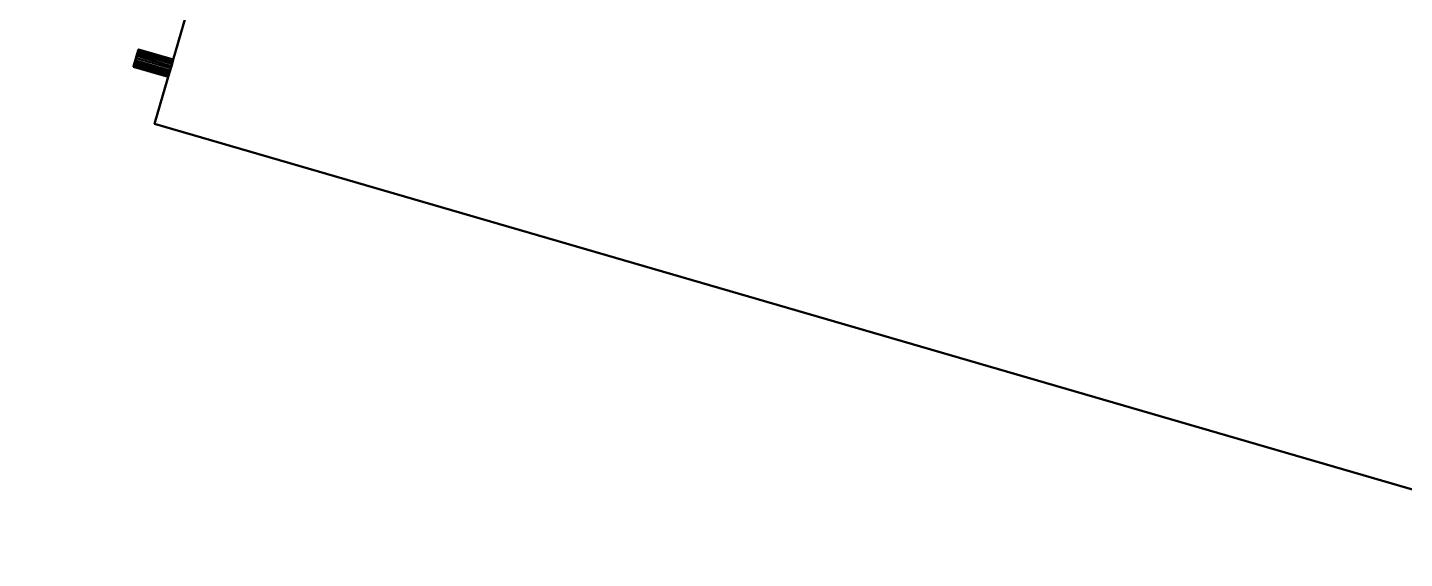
# Model space of a CAD drawing. Header units: inches. Extents: x -1654 to 1344, y -1538 to 36.
# Drawn here: x -260.15 to -222.04, y -478.82 to -464.12 of the extents above; entities that cross this region are included whole.
import ezdxf

# ---------------------------------------------------------------- set-up
doc = ezdxf.new("R2010")
doc.units = ezdxf.units.IN
doc.header["$MEASUREMENT"] = 0
doc.layers.add('M-EQPT', color=2, linetype='Continuous', lineweight=50)
doc.layers.add('M-HVAC-DUCT-SA', color=1, linetype='Continuous', lineweight=50)

# ---------------------------------------------------------------- blocks, each defined once
blk = doc.blocks.new('Heat Pump - Horizontal - Water Source - Back Discharge - Heat Pump 2 Ton Horizontal-895252-_3D_')
at = {"layer": 'M-EQPT'}
mesh = blk.add_polyface(dxfattribs=at)
corners = [(21.551, -11.199, 8.65), (21.551, 11.199, 8.65), (-21.551, 11.199, 8.65), (-21.551, -11.199, 8.65)]
mesh.append_faces([[corners[k] for k in face] for face in [(2, 3, 0, 1)]])
mesh = blk.add_polyface(dxfattribs=at)
corners = [(21.551, -11.199, -8.65), (-21.551, -11.199, -8.65), (-21.551, 11.199, -8.65), (21.551, 11.199, -8.65)]
mesh.append_faces([[corners[k] for k in face] for face in [(2, 3, 0, 1)]])
mesh = blk.add_polyface(dxfattribs=at)
corners = [(-21.551, 11.199, 8.65), (21.551, 11.199, 8.65), (21.551, 11.199, -8.65), (-21.551, 11.199, -8.65)]
mesh.append_faces([[corners[k] for k in face] for face in [(0, 1, 2, 3)]])
mesh = blk.add_polyface(dxfattribs=at)
corners = [(21.551, 11.199, 8.65), (21.551, -11.199, 8.65), (21.551, -11.199, -8.65), (21.551, 11.199, -8.65)]
mesh.append_faces([[corners[k] for k in face] for face in [(0, 1, 2, 3)]])
mesh = blk.add_polyface(dxfattribs=at)
corners = [(21.551, 9.349, 7.35), (21.551, 9.358, 7.414), (21.551, 9.383, 7.475), (21.551, 9.422, 7.526), (21.551, 9.474, 7.566), (21.551, 9.535, 7.591), (21.551, 9.599, 7.6), (21.551, 9.664, 7.591), (21.551, 9.724, 7.566), (21.551, 9.776, 7.526), (21.551, 9.816, 7.475), (21.551, 9.841, 7.414), (21.551, 9.849, 7.35), (21.551, 9.841, 7.285), (21.551, 9.816, 7.225), (21.551, 9.776, 7.173), (21.551, 9.724, 7.133), (21.551, 9.664, 7.108), (21.551, 9.599, 7.1), (21.551, 9.535, 7.108), (21.551, 9.474, 7.133), (21.551, 9.422, 7.173), (21.551, 9.383, 7.225), (21.551, 9.358, 7.285)]
mesh.append_faces([[corners[k] for k in face] for face in [(13, 10, 11, 12), (16, 14, 15), (22, 20, 21), (20, 18, 19)]], dxfattribs={"vtx0": -1})
mesh.append_faces([[corners[k] for k in face] for face in [(3, 13, 20, 22)]], dxfattribs={"vtx0": -1, "vtx1": -1, "vtx2": -1, "vtx3": -1})
mesh.append_faces([[corners[k] for k in face] for face in [(8, 13, 3, 4)]], dxfattribs={"vtx0": -1, "vtx1": -1, "vtx3": -1})
mesh.append_faces([[corners[k] for k in face] for face in [(20, 16, 17, 18)]], dxfattribs={"vtx0": -1, "vtx3": -1})
mesh.append_faces([[corners[k] for k in face] for face in [(4, 5, 8), (23, 0, 3, 22)]], dxfattribs={"vtx1": -1, "vtx2": -1})
mesh.append_faces([[corners[k] for k in face] for face in [(13, 14, 16, 20)]], dxfattribs={"vtx1": -1, "vtx2": -1, "vtx3": -1})
mesh.append_faces([[corners[k] for k in face] for face in [(1, 2, 3, 0)]], dxfattribs={"vtx2": -1})
mesh.append_faces([[corners[k] for k in face] for face in [(8, 9, 10, 13)]], dxfattribs={"vtx2": -1, "vtx3": -1})
mesh.append_faces([[corners[k] for k in face] for face in [(5, 6, 7, 8)]], dxfattribs={"vtx3": -1})
mesh = blk.add_polyface(dxfattribs=at)
corners = [(22.551, 9.849, 7.35), (22.551, 9.841, 7.285), (22.551, 9.816, 7.225), (22.551, 9.776, 7.173), (22.551, 9.724, 7.133), (22.551, 9.664, 7.108), (22.551, 9.599, 7.1), (22.551, 9.535, 7.108), (22.551, 9.474, 7.133), (22.551, 9.422, 7.173), (22.551, 9.383, 7.225), (22.551, 9.358, 7.285), (22.551, 9.349, 7.35), (21.551, 9.349, 7.35), (21.551, 9.358, 7.285), (21.551, 9.383, 7.225), (21.551, 9.422, 7.173), (21.551, 9.474, 7.133), (21.551, 9.535, 7.108), (21.551, 9.599, 7.1), (21.551, 9.664, 7.108), (21.551, 9.724, 7.133), (21.551, 9.776, 7.173), (21.551, 9.816, 7.225), (21.551, 9.841, 7.285), (21.551, 9.849, 7.35)]
mesh.append_faces([[corners[k] for k in face] for face in [(13, 14, 11, 12), (0, 1, 24, 25)]], dxfattribs={"vtx1": -1})
mesh.append_faces([[corners[k] for k in face] for face in [(14, 15, 10, 11), (16, 17, 8, 9), (15, 16, 9, 10), (17, 18, 7, 8), (6, 7, 18, 19), (19, 20, 5, 6), (20, 21, 4, 5), (22, 23, 2, 3), (21, 22, 3, 4), (23, 24, 1, 2)]], dxfattribs={"vtx1": -1, "vtx3": -1})
mesh = blk.add_polyface(dxfattribs=at)
corners = [(22.551, 9.349, 7.35), (22.551, 9.358, 7.414), (22.551, 9.383, 7.475), (22.551, 9.422, 7.526), (22.551, 9.474, 7.566), (22.551, 9.535, 7.591), (22.551, 9.599, 7.6), (22.551, 9.664, 7.591), (22.551, 9.724, 7.566), (22.551, 9.776, 7.526), (22.551, 9.816, 7.475), (22.551, 9.841, 7.414), (22.551, 9.849, 7.35), (21.551, 9.849, 7.35), (21.551, 9.841, 7.414), (21.551, 9.816, 7.475), (21.551, 9.776, 7.526), (21.551, 9.724, 7.566), (21.551, 9.664, 7.591), (21.551, 9.599, 7.6), (21.551, 9.535, 7.591), (21.551, 9.474, 7.566), (21.551, 9.422, 7.526), (21.551, 9.383, 7.475), (21.551, 9.358, 7.414), (21.551, 9.349, 7.35)]
mesh.append_faces([[corners[k] for k in face] for face in [(13, 14, 11, 12), (0, 1, 24, 25)]], dxfattribs={"vtx1": -1})
mesh.append_faces([[corners[k] for k in face] for face in [(14, 15, 10, 11), (16, 17, 8, 9), (15, 16, 9, 10), (17, 18, 7, 8), (6, 7, 18, 19), (19, 20, 5, 6), (20, 21, 4, 5), (22, 23, 2, 3), (21, 22, 3, 4), (23, 24, 1, 2)]], dxfattribs={"vtx1": -1, "vtx3": -1})
mesh = blk.add_polyface(dxfattribs=at)
corners = [(21.551, 9.349, 5.35), (21.551, 9.358, 5.414), (21.551, 9.383, 5.475), (21.551, 9.422, 5.526), (21.551, 9.474, 5.566), (21.551, 9.535, 5.591), (21.551, 9.599, 5.6), (21.551, 9.664, 5.591), (21.551, 9.724, 5.566), (21.551, 9.776, 5.526), (21.551, 9.816, 5.475), (21.551, 9.841, 5.414), (21.551, 9.849, 5.35), (21.551, 9.841, 5.285), (21.551, 9.816, 5.225), (21.551, 9.776, 5.173), (21.551, 9.724, 5.133), (21.551, 9.664, 5.108), (21.551, 9.599, 5.1), (21.551, 9.535, 5.108), (21.551, 9.474, 5.133), (21.551, 9.422, 5.173), (21.551, 9.383, 5.225), (21.551, 9.358, 5.285)]
mesh.append_faces([[corners[k] for k in face] for face in [(6, 3, 4, 5), (16, 14, 15), (13, 11, 12)]], dxfattribs={"vtx0": -1})
mesh.append_faces([[corners[k] for k in face] for face in [(22, 18, 21)]], dxfattribs={"vtx0": -1, "vtx1": -1})
mesh.append_faces([[corners[k] for k in face] for face in [(22, 7, 13, 18)]], dxfattribs={"vtx0": -1, "vtx1": -1, "vtx2": -1, "vtx3": -1})
mesh.append_faces([[corners[k] for k in face] for face in [(13, 7, 10, 11)]], dxfattribs={"vtx0": -1, "vtx1": -1, "vtx3": -1})
mesh.append_faces([[corners[k] for k in face] for face in [(3, 6, 7, 22)]], dxfattribs={"vtx0": -1, "vtx2": -1, "vtx3": -1})
mesh.append_faces([[corners[k] for k in face] for face in [(17, 18, 16)]], dxfattribs={"vtx1": -1})
mesh.append_faces([[corners[k] for k in face] for face in [(13, 14, 16, 18)]], dxfattribs={"vtx1": -1, "vtx2": -1, "vtx3": -1})
mesh.append_faces([[corners[k] for k in face] for face in [(23, 0, 1, 22), (19, 20, 21, 18)]], dxfattribs={"vtx2": -1})
mesh.append_faces([[corners[k] for k in face] for face in [(1, 2, 3, 22)]], dxfattribs={"vtx2": -1, "vtx3": -1})
mesh.append_faces([[corners[k] for k in face] for face in [(7, 8, 9, 10)]], dxfattribs={"vtx3": -1})
mesh = blk.add_polyface(dxfattribs=at)
corners = [(22.551, 9.849, 5.35), (22.551, 9.841, 5.285), (22.551, 9.816, 5.225), (22.551, 9.776, 5.173), (22.551, 9.724, 5.133), (22.551, 9.664, 5.108), (22.551, 9.599, 5.1), (22.551, 9.535, 5.108), (22.551, 9.474, 5.133), (22.551, 9.422, 5.173), (22.551, 9.383, 5.225), (22.551, 9.358, 5.285), (22.551, 9.349, 5.35), (21.551, 9.349, 5.35), (21.551, 9.358, 5.285), (21.551, 9.383, 5.225), (21.551, 9.422, 5.173), (21.551, 9.474, 5.133), (21.551, 9.535, 5.108), (21.551, 9.599, 5.1), (21.551, 9.664, 5.108), (21.551, 9.724, 5.133), (21.551, 9.776, 5.173), (21.551, 9.816, 5.225), (21.551, 9.841, 5.285), (21.551, 9.849, 5.35)]
mesh.append_faces([[corners[k] for k in face] for face in [(13, 14, 11, 12), (0, 1, 24, 25)]], dxfattribs={"vtx1": -1})
mesh.append_faces([[corners[k] for k in face] for face in [(14, 15, 10, 11), (16, 17, 8, 9), (15, 16, 9, 10), (17, 18, 7, 8), (6, 7, 18, 19), (19, 20, 5, 6), (20, 21, 4, 5), (22, 23, 2, 3), (21, 22, 3, 4), (23, 24, 1, 2)]], dxfattribs={"vtx1": -1, "vtx3": -1})
mesh = blk.add_polyface(dxfattribs=at)
corners = [(22.551, 9.349, 5.35), (22.551, 9.358, 5.414), (22.551, 9.383, 5.475), (22.551, 9.422, 5.526), (22.551, 9.474, 5.566), (22.551, 9.535, 5.591), (22.551, 9.599, 5.6), (22.551, 9.664, 5.591), (22.551, 9.724, 5.566), (22.551, 9.776, 5.526), (22.551, 9.816, 5.475), (22.551, 9.841, 5.414), (22.551, 9.849, 5.35), (21.551, 9.849, 5.35), (21.551, 9.841, 5.414), (21.551, 9.816, 5.475), (21.551, 9.776, 5.526), (21.551, 9.724, 5.566), (21.551, 9.664, 5.591), (21.551, 9.599, 5.6), (21.551, 9.535, 5.591), (21.551, 9.474, 5.566), (21.551, 9.422, 5.526), (21.551, 9.383, 5.475), (21.551, 9.358, 5.414), (21.551, 9.349, 5.35)]
mesh.append_faces([[corners[k] for k in face] for face in [(13, 14, 11, 12), (0, 1, 24, 25)]], dxfattribs={"vtx1": -1})
mesh.append_faces([[corners[k] for k in face] for face in [(14, 15, 10, 11), (16, 17, 8, 9), (15, 16, 9, 10), (17, 18, 7, 8), (6, 7, 18, 19), (19, 20, 5, 6), (20, 21, 4, 5), (22, 23, 2, 3), (21, 22, 3, 4), (23, 24, 1, 2)]], dxfattribs={"vtx1": -1, "vtx3": -1})
mesh = blk.add_polyface(dxfattribs=at)
corners = [(21.551, 9.349, 1.35), (21.551, 9.358, 1.414), (21.551, 9.383, 1.475), (21.551, 9.422, 1.526), (21.551, 9.474, 1.566), (21.551, 9.535, 1.591), (21.551, 9.599, 1.6), (21.551, 9.664, 1.591), (21.551, 9.724, 1.566), (21.551, 9.776, 1.526), (21.551, 9.816, 1.475), (21.551, 9.841, 1.414), (21.551, 9.849, 1.35), (21.551, 9.841, 1.285), (21.551, 9.816, 1.225), (21.551, 9.776, 1.173), (21.551, 9.724, 1.133), (21.551, 9.664, 1.108), (21.551, 9.599, 1.1), (21.551, 9.535, 1.108), (21.551, 9.474, 1.133), (21.551, 9.422, 1.173), (21.551, 9.383, 1.225), (21.551, 9.358, 1.285)]
mesh.append_faces([[corners[k] for k in face] for face in [(16, 14, 15), (13, 11, 12)]], dxfattribs={"vtx0": -1})
mesh.append_faces([[corners[k] for k in face] for face in [(22, 16, 19)]], dxfattribs={"vtx0": -1, "vtx1": -1, "vtx2": -1})
mesh.append_faces([[corners[k] for k in face] for face in [(13, 7, 10, 11), (3, 13, 22, 23)]], dxfattribs={"vtx0": -1, "vtx1": -1, "vtx3": -1})
mesh.append_faces([[corners[k] for k in face] for face in [(0, 1, 23)]], dxfattribs={"vtx1": -1})
mesh.append_faces([[corners[k] for k in face] for face in [(13, 14, 16, 22)]], dxfattribs={"vtx1": -1, "vtx2": -1, "vtx3": -1})
mesh.append_faces([[corners[k] for k in face] for face in [(20, 21, 22, 19)]], dxfattribs={"vtx2": -1})
mesh.append_faces([[corners[k] for k in face] for face in [(5, 6, 7, 13), (3, 4, 5, 13), (1, 2, 3, 23)]], dxfattribs={"vtx2": -1, "vtx3": -1})
mesh.append_faces([[corners[k] for k in face] for face in [(7, 8, 9, 10), (16, 17, 18, 19)]], dxfattribs={"vtx3": -1})
mesh = blk.add_polyface(dxfattribs=at)
corners = [(22.551, 9.849, 1.35), (22.551, 9.841, 1.285), (22.551, 9.816, 1.225), (22.551, 9.776, 1.173), (22.551, 9.724, 1.133), (22.551, 9.664, 1.108), (22.551, 9.599, 1.1), (22.551, 9.535, 1.108), (22.551, 9.474, 1.133), (22.551, 9.422, 1.173), (22.551, 9.383, 1.225), (22.551, 9.358, 1.285), (22.551, 9.349, 1.35), (21.551, 9.349, 1.35), (21.551, 9.358, 1.285), (21.551, 9.383, 1.225), (21.551, 9.422, 1.173), (21.551, 9.474, 1.133), (21.551, 9.535, 1.108), (21.551, 9.599, 1.1), (21.551, 9.664, 1.108), (21.551, 9.724, 1.133), (21.551, 9.776, 1.173), (21.551, 9.816, 1.225), (21.551, 9.841, 1.285), (21.551, 9.849, 1.35)]
mesh.append_faces([[corners[k] for k in face] for face in [(13, 14, 11, 12), (0, 1, 24, 25)]], dxfattribs={"vtx1": -1})
mesh.append_faces([[corners[k] for k in face] for face in [(14, 15, 10, 11), (16, 17, 8, 9), (15, 16, 9, 10), (17, 18, 7, 8), (6, 7, 18, 19), (19, 20, 5, 6), (20, 21, 4, 5), (22, 23, 2, 3), (21, 22, 3, 4), (23, 24, 1, 2)]], dxfattribs={"vtx1": -1, "vtx3": -1})
mesh = blk.add_polyface(dxfattribs=at)
corners = [(22.551, 9.349, 1.35), (22.551, 9.358, 1.414), (22.551, 9.383, 1.475), (22.551, 9.422, 1.526), (22.551, 9.474, 1.566), (22.551, 9.535, 1.591), (22.551, 9.599, 1.6), (22.551, 9.664, 1.591), (22.551, 9.724, 1.566), (22.551, 9.776, 1.526), (22.551, 9.816, 1.475), (22.551, 9.841, 1.414), (22.551, 9.849, 1.35), (21.551, 9.849, 1.35), (21.551, 9.841, 1.414), (21.551, 9.816, 1.475), (21.551, 9.776, 1.526), (21.551, 9.724, 1.566), (21.551, 9.664, 1.591), (21.551, 9.599, 1.6), (21.551, 9.535, 1.591), (21.551, 9.474, 1.566), (21.551, 9.422, 1.526), (21.551, 9.383, 1.475), (21.551, 9.358, 1.414), (21.551, 9.349, 1.35)]
mesh.append_faces([[corners[k] for k in face] for face in [(13, 14, 11, 12), (0, 1, 24, 25)]], dxfattribs={"vtx1": -1})
mesh.append_faces([[corners[k] for k in face] for face in [(14, 15, 10, 11), (16, 17, 8, 9), (15, 16, 9, 10), (17, 18, 7, 8), (6, 7, 18, 19), (19, 20, 5, 6), (20, 21, 4, 5), (22, 23, 2, 3), (21, 22, 3, 4), (23, 24, 1, 2)]], dxfattribs={"vtx1": -1, "vtx3": -1})
mesh = blk.add_polyface(dxfattribs=at)
corners = [(21.551, 9.349, -4.95), (21.551, 9.358, -4.886), (21.551, 9.383, -4.825), (21.551, 9.422, -4.774), (21.551, 9.474, -4.734), (21.551, 9.535, -4.709), (21.551, 9.599, -4.7), (21.551, 9.664, -4.709), (21.551, 9.724, -4.734), (21.551, 9.776, -4.774), (21.551, 9.816, -4.825), (21.551, 9.841, -4.886), (21.551, 9.849, -4.95), (21.551, 9.841, -5.015), (21.551, 9.816, -5.075), (21.551, 9.776, -5.127), (21.551, 9.724, -5.167), (21.551, 9.664, -5.192), (21.551, 9.599, -5.2), (21.551, 9.535, -5.192), (21.551, 9.474, -5.167), (21.551, 9.422, -5.127), (21.551, 9.383, -5.075), (21.551, 9.358, -5.015)]
mesh.append_faces([[corners[k] for k in face] for face in [(6, 3, 4, 5), (16, 14, 15), (13, 11, 12)]], dxfattribs={"vtx0": -1})
mesh.append_faces([[corners[k] for k in face] for face in [(22, 18, 21)]], dxfattribs={"vtx0": -1, "vtx1": -1})
mesh.append_faces([[corners[k] for k in face] for face in [(22, 7, 13, 18)]], dxfattribs={"vtx0": -1, "vtx1": -1, "vtx2": -1, "vtx3": -1})
mesh.append_faces([[corners[k] for k in face] for face in [(13, 7, 10, 11)]], dxfattribs={"vtx0": -1, "vtx1": -1, "vtx3": -1})
mesh.append_faces([[corners[k] for k in face] for face in [(3, 6, 7, 22)]], dxfattribs={"vtx0": -1, "vtx2": -1, "vtx3": -1})
mesh.append_faces([[corners[k] for k in face] for face in [(17, 18, 16)]], dxfattribs={"vtx1": -1})
mesh.append_faces([[corners[k] for k in face] for face in [(13, 14, 16, 18)]], dxfattribs={"vtx1": -1, "vtx2": -1, "vtx3": -1})
mesh.append_faces([[corners[k] for k in face] for face in [(23, 0, 1, 22), (19, 20, 21, 18)]], dxfattribs={"vtx2": -1})
mesh.append_faces([[corners[k] for k in face] for face in [(1, 2, 3, 22)]], dxfattribs={"vtx2": -1, "vtx3": -1})
mesh.append_faces([[corners[k] for k in face] for face in [(7, 8, 9, 10)]], dxfattribs={"vtx3": -1})
mesh = blk.add_polyface(dxfattribs=at)
corners = [(22.551, 9.849, -4.95), (22.551, 9.841, -5.015), (22.551, 9.816, -5.075), (22.551, 9.776, -5.127), (22.551, 9.724, -5.167), (22.551, 9.664, -5.192), (22.551, 9.599, -5.2), (22.551, 9.535, -5.192), (22.551, 9.474, -5.167), (22.551, 9.422, -5.127), (22.551, 9.383, -5.075), (22.551, 9.358, -5.015), (22.551, 9.349, -4.95), (21.551, 9.349, -4.95), (21.551, 9.358, -5.015), (21.551, 9.383, -5.075), (21.551, 9.422, -5.127), (21.551, 9.474, -5.167), (21.551, 9.535, -5.192), (21.551, 9.599, -5.2), (21.551, 9.664, -5.192), (21.551, 9.724, -5.167), (21.551, 9.776, -5.127), (21.551, 9.816, -5.075), (21.551, 9.841, -5.015), (21.551, 9.849, -4.95)]
mesh.append_faces([[corners[k] for k in face] for face in [(13, 14, 11, 12), (0, 1, 24, 25)]], dxfattribs={"vtx1": -1})
mesh.append_faces([[corners[k] for k in face] for face in [(14, 15, 10, 11), (16, 17, 8, 9), (15, 16, 9, 10), (17, 18, 7, 8), (6, 7, 18, 19), (19, 20, 5, 6), (20, 21, 4, 5), (22, 23, 2, 3), (21, 22, 3, 4), (23, 24, 1, 2)]], dxfattribs={"vtx1": -1, "vtx3": -1})
mesh = blk.add_polyface(dxfattribs=at)
corners = [(22.551, 9.349, -4.95), (22.551, 9.358, -4.886), (22.551, 9.383, -4.825), (22.551, 9.422, -4.774), (22.551, 9.474, -4.734), (22.551, 9.535, -4.709), (22.551, 9.599, -4.7), (22.551, 9.664, -4.709), (22.551, 9.724, -4.734), (22.551, 9.776, -4.774), (22.551, 9.816, -4.825), (22.551, 9.841, -4.886), (22.551, 9.849, -4.95), (21.551, 9.849, -4.95), (21.551, 9.841, -4.886), (21.551, 9.816, -4.825), (21.551, 9.776, -4.774), (21.551, 9.724, -4.734), (21.551, 9.664, -4.709), (21.551, 9.599, -4.7), (21.551, 9.535, -4.709), (21.551, 9.474, -4.734), (21.551, 9.422, -4.774), (21.551, 9.383, -4.825), (21.551, 9.358, -4.886), (21.551, 9.349, -4.95)]
mesh.append_faces([[corners[k] for k in face] for face in [(13, 14, 11, 12), (0, 1, 24, 25)]], dxfattribs={"vtx1": -1})
mesh.append_faces([[corners[k] for k in face] for face in [(14, 15, 10, 11), (16, 17, 8, 9), (15, 16, 9, 10), (17, 18, 7, 8), (6, 7, 18, 19), (19, 20, 5, 6), (20, 21, 4, 5), (22, 23, 2, 3), (21, 22, 3, 4), (23, 24, 1, 2)]], dxfattribs={"vtx1": -1, "vtx3": -1})
mesh = blk.add_polyface(dxfattribs=at)
corners = [(22.551, 9.349, 7.35), (22.551, 9.358, 7.285), (22.551, 9.383, 7.225), (22.551, 9.422, 7.173), (22.551, 9.474, 7.133), (22.551, 9.535, 7.108), (22.551, 9.599, 7.1), (22.551, 9.664, 7.108), (22.551, 9.724, 7.133), (22.551, 9.776, 7.173), (22.551, 9.816, 7.225), (22.551, 9.841, 7.285), (22.551, 9.849, 7.35), (22.551, 9.841, 7.414), (22.551, 9.816, 7.475), (22.551, 9.776, 7.526), (22.551, 9.724, 7.566), (22.551, 9.664, 7.591), (22.551, 9.599, 7.6), (22.551, 9.535, 7.591), (22.551, 9.474, 7.566), (22.551, 9.422, 7.526), (22.551, 9.383, 7.475), (22.551, 9.358, 7.414)]
mesh.append_faces([[corners[k] for k in face] for face in [(16, 11, 14, 15)]], dxfattribs={"vtx0": -1, "vtx1": -1})
mesh.append_faces([[corners[k] for k in face] for face in [(21, 4, 11, 16)]], dxfattribs={"vtx0": -1, "vtx1": -1, "vtx2": -1, "vtx3": -1})
mesh.append_faces([[corners[k] for k in face] for face in [(4, 7, 8, 11)]], dxfattribs={"vtx0": -1, "vtx2": -1, "vtx3": -1})
mesh.append_faces([[corners[k] for k in face] for face in [(1, 2, 21, 0)]], dxfattribs={"vtx1": -1, "vtx2": -1})
mesh.append_faces([[corners[k] for k in face] for face in [(16, 17, 20, 21)]], dxfattribs={"vtx1": -1, "vtx3": -1})
mesh.append_faces([[corners[k] for k in face] for face in [(2, 3, 4, 21)]], dxfattribs={"vtx2": -1, "vtx3": -1})
mesh.append_faces([[corners[k] for k in face] for face in [(8, 9, 10, 11), (4, 5, 6, 7), (11, 12, 13, 14), (17, 18, 19, 20), (21, 22, 23, 0)]], dxfattribs={"vtx3": -1})
mesh = blk.add_polyface(dxfattribs=at)
corners = [(22.551, 9.349, 5.35), (22.551, 9.358, 5.285), (22.551, 9.383, 5.225), (22.551, 9.422, 5.173), (22.551, 9.474, 5.133), (22.551, 9.535, 5.108), (22.551, 9.599, 5.1), (22.551, 9.664, 5.108), (22.551, 9.724, 5.133), (22.551, 9.776, 5.173), (22.551, 9.816, 5.225), (22.551, 9.841, 5.285), (22.551, 9.849, 5.35), (22.551, 9.841, 5.414), (22.551, 9.816, 5.475), (22.551, 9.776, 5.526), (22.551, 9.724, 5.566), (22.551, 9.664, 5.591), (22.551, 9.599, 5.6), (22.551, 9.535, 5.591), (22.551, 9.474, 5.566), (22.551, 9.422, 5.526), (22.551, 9.383, 5.475), (22.551, 9.358, 5.414)]
mesh.append_faces([[corners[k] for k in face] for face in [(17, 14, 15, 16), (23, 21, 22)]], dxfattribs={"vtx0": -1})
mesh.append_faces([[corners[k] for k in face] for face in [(17, 2, 11, 14)]], dxfattribs={"vtx0": -1, "vtx1": -1, "vtx2": -1, "vtx3": -1})
mesh.append_faces([[corners[k] for k in face] for face in [(21, 17, 18, 20)]], dxfattribs={"vtx0": -1, "vtx2": -1})
mesh.append_faces([[corners[k] for k in face] for face in [(21, 1, 2, 17)]], dxfattribs={"vtx0": -1, "vtx2": -1, "vtx3": -1})
mesh.append_faces([[corners[k] for k in face] for face in [(2, 3, 6, 11)]], dxfattribs={"vtx1": -1, "vtx2": -1, "vtx3": -1})
mesh.append_faces([[corners[k] for k in face] for face in [(18, 19, 20)]], dxfattribs={"vtx2": -1})
mesh.append_faces([[corners[k] for k in face] for face in [(6, 7, 8, 11), (23, 0, 1, 21)]], dxfattribs={"vtx2": -1, "vtx3": -1})
mesh.append_faces([[corners[k] for k in face] for face in [(8, 9, 10, 11), (3, 4, 5, 6), (11, 12, 13, 14)]], dxfattribs={"vtx3": -1})
mesh = blk.add_polyface(dxfattribs=at)
corners = [(22.551, 9.349, 1.35), (22.551, 9.358, 1.285), (22.551, 9.383, 1.225), (22.551, 9.422, 1.173), (22.551, 9.474, 1.133), (22.551, 9.535, 1.108), (22.551, 9.599, 1.1), (22.551, 9.664, 1.108), (22.551, 9.724, 1.133), (22.551, 9.776, 1.173), (22.551, 9.816, 1.225), (22.551, 9.841, 1.285), (22.551, 9.849, 1.35), (22.551, 9.841, 1.414), (22.551, 9.816, 1.475), (22.551, 9.776, 1.526), (22.551, 9.724, 1.566), (22.551, 9.664, 1.591), (22.551, 9.599, 1.6), (22.551, 9.535, 1.591), (22.551, 9.474, 1.566), (22.551, 9.422, 1.526), (22.551, 9.383, 1.475), (22.551, 9.358, 1.414)]
mesh.append_faces([[corners[k] for k in face] for face in [(10, 8, 9), (17, 15, 16), (23, 21, 22)]], dxfattribs={"vtx0": -1})
mesh.append_faces([[corners[k] for k in face] for face in [(19, 11, 17, 18)]], dxfattribs={"vtx0": -1, "vtx1": -1})
mesh.append_faces([[corners[k] for k in face] for face in [(11, 2, 8, 10), (2, 11, 21, 1), (8, 2, 5)]], dxfattribs={"vtx0": -1, "vtx1": -1, "vtx2": -1})
mesh.append_faces([[corners[k] for k in face] for face in [(17, 11, 14, 15)]], dxfattribs={"vtx0": -1, "vtx1": -1, "vtx3": -1})
mesh.append_faces([[corners[k] for k in face] for face in [(4, 5, 2, 3)]], dxfattribs={"vtx1": -1})
mesh.append_faces([[corners[k] for k in face] for face in [(6, 7, 8, 5)]], dxfattribs={"vtx2": -1})
mesh.append_faces([[corners[k] for k in face] for face in [(23, 0, 1, 21), (19, 20, 21, 11)]], dxfattribs={"vtx2": -1, "vtx3": -1})
mesh.append_faces([[corners[k] for k in face] for face in [(11, 12, 13, 14)]], dxfattribs={"vtx3": -1})
mesh = blk.add_polyface(dxfattribs=at)
corners = [(22.551, 9.349, -4.95), (22.551, 9.358, -5.015), (22.551, 9.383, -5.075), (22.551, 9.422, -5.127), (22.551, 9.474, -5.167), (22.551, 9.535, -5.192), (22.551, 9.599, -5.2), (22.551, 9.664, -5.192), (22.551, 9.724, -5.167), (22.551, 9.776, -5.127), (22.551, 9.816, -5.075), (22.551, 9.841, -5.015), (22.551, 9.849, -4.95), (22.551, 9.841, -4.886), (22.551, 9.816, -4.825), (22.551, 9.776, -4.774), (22.551, 9.724, -4.734), (22.551, 9.664, -4.709), (22.551, 9.599, -4.7), (22.551, 9.535, -4.709), (22.551, 9.474, -4.734), (22.551, 9.422, -4.774), (22.551, 9.383, -4.825), (22.551, 9.358, -4.886)]
mesh.append_faces([[corners[k] for k in face] for face in [(17, 14, 15, 16), (23, 21, 22)]], dxfattribs={"vtx0": -1})
mesh.append_faces([[corners[k] for k in face] for face in [(17, 2, 11, 14)]], dxfattribs={"vtx0": -1, "vtx1": -1, "vtx2": -1, "vtx3": -1})
mesh.append_faces([[corners[k] for k in face] for face in [(21, 17, 18, 20)]], dxfattribs={"vtx0": -1, "vtx2": -1})
mesh.append_faces([[corners[k] for k in face] for face in [(21, 1, 2, 17)]], dxfattribs={"vtx0": -1, "vtx2": -1, "vtx3": -1})
mesh.append_faces([[corners[k] for k in face] for face in [(2, 3, 6, 11)]], dxfattribs={"vtx1": -1, "vtx2": -1, "vtx3": -1})
mesh.append_faces([[corners[k] for k in face] for face in [(18, 19, 20)]], dxfattribs={"vtx2": -1})
mesh.append_faces([[corners[k] for k in face] for face in [(6, 7, 8, 11), (23, 0, 1, 21)]], dxfattribs={"vtx2": -1, "vtx3": -1})
mesh.append_faces([[corners[k] for k in face] for face in [(8, 9, 10, 11), (3, 4, 5, 6), (11, 12, 13, 14)]], dxfattribs={"vtx3": -1})

msp = doc.modelspace()

# ---------------------------------------------------------------- block references
at = {"layer": 'M-EQPT', "rotation": 163.7901312840828}
msp.add_blockref('Heat Pump - Horizontal - Water Source - Back Discharge - Heat Pump 2 Ton Horizontal-895252-_3D_', (-232.808, -462.047, 1327), dxfattribs=at)

# ---------------------------------------------------------------- meshes
at = {"layer": 'M-HVAC-DUCT-SA', "color": 8}
mesh = msp.add_polyface(dxfattribs=at)
corners = [(215.444, -471.407, 1332), (215.5, -471.215, 1333.78), (215.666, -470.647, 1335.471), (215.932, -469.731, 1336.988), (216.285, -468.515, 1338.255), (216.709, -467.059, 1339.208), (217.181, -465.435, 1339.799), (217.678, -463.725, 1340), (-801.034, -167.572, 1340), (-801.53, -169.282, 1339.799), (-802.002, -170.905, 1339.208), (-802.426, -172.362, 1338.255), (-802.78, -173.578, 1336.988), (-803.046, -174.493, 1335.471), (-803.211, -175.062, 1333.78), (-803.267, -175.254, 1332)]
mesh.append_faces([[corners[k] for k in face] for face in [(8, 9, 6, 7)]], dxfattribs={"vtx1": -1, "color": 8})
mesh.append_faces([[corners[k] for k in face] for face in [(9, 10, 5, 6), (10, 11, 4, 5), (3, 4, 11, 12), (12, 13, 2, 3), (13, 14, 1, 2)]], dxfattribs={"vtx1": -1, "vtx3": -1, "color": 8})
mesh.append_faces([[corners[k] for k in face] for face in [(14, 15, 0, 1)]], dxfattribs={"vtx3": -1, "color": 8})
mesh = msp.add_polyface(dxfattribs=at)
corners = [(217.678, -463.725, 1324), (217.181, -465.435, 1324.201), (216.709, -467.059, 1324.792), (216.285, -468.515, 1325.745), (215.932, -469.731, 1327.012), (215.666, -470.647, 1328.529), (215.5, -471.215, 1330.22), (215.444, -471.407, 1332), (-803.267, -175.254, 1332), (-803.211, -175.062, 1330.22), (-803.046, -174.493, 1328.529), (-802.78, -173.578, 1327.012), (-802.426, -172.362, 1325.745), (-802.002, -170.905, 1324.792), (-801.53, -169.282, 1324.201), (-801.034, -167.572, 1324)]
mesh.append_faces([[corners[k] for k in face] for face in [(8, 9, 6, 7)]], dxfattribs={"vtx1": -1, "color": 8})
mesh.append_faces([[corners[k] for k in face] for face in [(9, 10, 5, 6), (10, 11, 4, 5), (3, 4, 11, 12), (12, 13, 2, 3), (13, 14, 1, 2)]], dxfattribs={"vtx1": -1, "vtx3": -1, "color": 8})
mesh.append_faces([[corners[k] for k in face] for face in [(14, 15, 0, 1)]], dxfattribs={"vtx3": -1, "color": 8})
mesh = msp.add_polyface(dxfattribs=at)
corners = [(141.601, -469.166, 1326), (141.668, -468.937, 1327.812), (141.863, -468.265, 1329.5), (142.174, -467.197, 1330.95), (142.578, -465.805, 1332.062), (143.05, -464.184, 1332.761), (143.555, -462.444, 1333), (-239.583, -351.06, 1333), (-240.089, -352.8, 1332.761), (-240.56, -354.421, 1332.062), (-240.965, -355.813, 1330.95), (-241.275, -356.882, 1329.5), (-241.47, -357.553, 1327.812), (-241.537, -357.782, 1326)]
mesh.append_faces([[corners[k] for k in face] for face in [(7, 8, 5, 6)]], dxfattribs={"vtx1": -1, "color": 8})
mesh.append_faces([[corners[k] for k in face] for face in [(8, 9, 4, 5), (3, 4, 9, 10), (11, 12, 1, 2), (2, 3, 10, 11)]], dxfattribs={"vtx1": -1, "vtx3": -1, "color": 8})
mesh.append_faces([[corners[k] for k in face] for face in [(12, 13, 0, 1)]], dxfattribs={"vtx3": -1, "color": 8})
mesh = msp.add_polyface(dxfattribs=at)
corners = [(143.555, -462.444, 1319), (143.05, -464.184, 1319.239), (142.578, -465.805, 1319.938), (142.174, -467.197, 1321.05), (141.863, -468.265, 1322.5), (141.668, -468.937, 1324.188), (141.601, -469.166, 1326), (-241.537, -357.782, 1326), (-241.47, -357.553, 1324.188), (-241.275, -356.882, 1322.5), (-240.965, -355.813, 1321.05), (-240.56, -354.421, 1319.938), (-240.089, -352.8, 1319.239), (-239.583, -351.06, 1319)]
mesh.append_faces([[corners[k] for k in face] for face in [(7, 8, 5, 6)]], dxfattribs={"vtx1": -1, "color": 8})
mesh.append_faces([[corners[k] for k in face] for face in [(8, 9, 4, 5), (3, 4, 9, 10), (11, 12, 1, 2), (2, 3, 10, 11)]], dxfattribs={"vtx1": -1, "vtx3": -1, "color": 8})
mesh.append_faces([[corners[k] for k in face] for face in [(12, 13, 0, 1)]], dxfattribs={"vtx3": -1, "color": 8})

doc.saveas('drawing.dxf')
